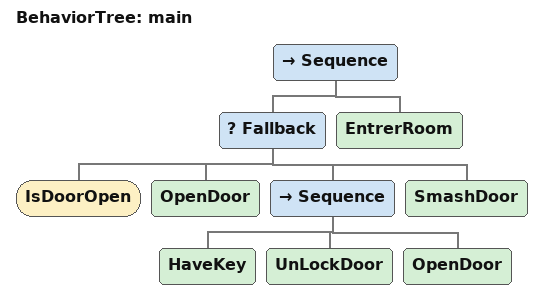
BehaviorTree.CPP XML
<?xml version="1.0" encoding="UTF-8"?>
<root BTCPP_format="4"
      main_tree_to_execute="main">
  <BehaviorTree ID="main">
    <Sequence>
      <Fallback>
        <IsDoorOpen/>
        <OpenDoor/>
        <Sequence>
          <HaveKey/>
          <UnLockDoor/>
          <OpenDoor/>
        </Sequence>
        <SmashDoor/>
      </Fallback>
      <EntrerRoom/>
    </Sequence>
  </BehaviorTree>

</root>
